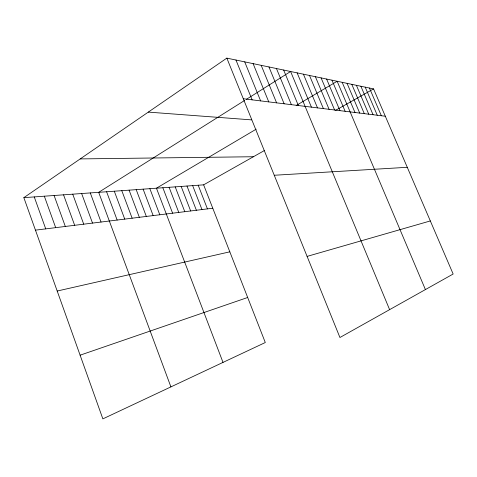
<?xml version="1.0" encoding="UTF-8"?>
<svg xmlns="http://www.w3.org/2000/svg" width="477" height="477" viewBox="0 0 477 477"><rect width="100%" height="100%" fill="white"/><g stroke="black" fill="none" stroke-linecap="round" stroke-linejoin="round"><path stroke-width="0.72" d="M23.85 197.657L203.625 184.843L265.29 342.528L102.859 418.878L23.85 197.657L226.843 58.122L373.569 88.907L453.15 274.025L339.928 337.501L226.843 58.122M244.659 100.426L98.679 192.32L170.909 386.889M246.454 99.299L290.612 71.502L389.614 309.645M256.203 129.172L156.444 188.206L223.009 362.401M296.193 105.506L337.156 81.269L425.412 289.575M203.625 184.843L264.264 150.613M335.528 110.384L373.569 88.907M80.106 355.18L247.676 297.487M307.099 256.393L430.326 220.94M57.198 291.03L229.825 251.826M35.453 230.152L212.772 208.228M274.257 175.256L407.269 167.302M80.214 158.913L253.418 156.736M148.305 112.107L251.635 119.882M243.294 98.757L385.315 116.233M369.454 88.048L381.344 115.744M365.227 87.16L377.259 115.243M360.88 86.248L373.062 114.724M356.408 85.311L368.745 114.194M351.805 84.346L364.297 113.651M347.065 83.35L359.718 113.085M342.182 82.324L354.995 112.506M331.968 80.178L345.121 111.29M326.62 79.057L339.946 110.652M321.099 77.9L334.61 109.996M315.392 76.702L329.094 109.316M309.507 75.467L323.394 108.613M303.42 74.191L317.503 107.891M297.123 72.868L311.409 107.14M283.66 70.041L298.369 105.536M276.445 68.527L291.387 104.678M268.962 66.959L284.137 103.783M261.187 65.325L276.6 102.859M253.108 63.632L268.772 101.893M244.707 61.867L260.621 100.891M235.96 60.03L252.136 99.848M198.205 185.231L207.435 208.89M192.66 185.625L201.974 209.564M186.984 186.03L196.381 210.256M181.165 186.441L190.651 210.965M175.208 186.871L184.784 211.687M169.108 187.3L178.774 212.432M162.854 187.747L172.608 213.195M149.867 188.677L159.807 214.775M143.124 189.154L153.159 215.598M136.201 189.649L146.338 216.445M129.094 190.156L139.332 217.309M121.796 190.675L132.135 218.198M114.301 191.211L124.741 219.11M106.598 191.76L117.145 220.052M90.284 192.923L101.046 222.043M81.639 193.537L92.52 223.099M72.737 194.175L83.731 224.184M63.554 194.825L74.668 225.305M54.092 195.498L65.325 226.462M44.331 196.196L55.684 227.648M34.255 196.918L45.732 228.882"/></g></svg>
